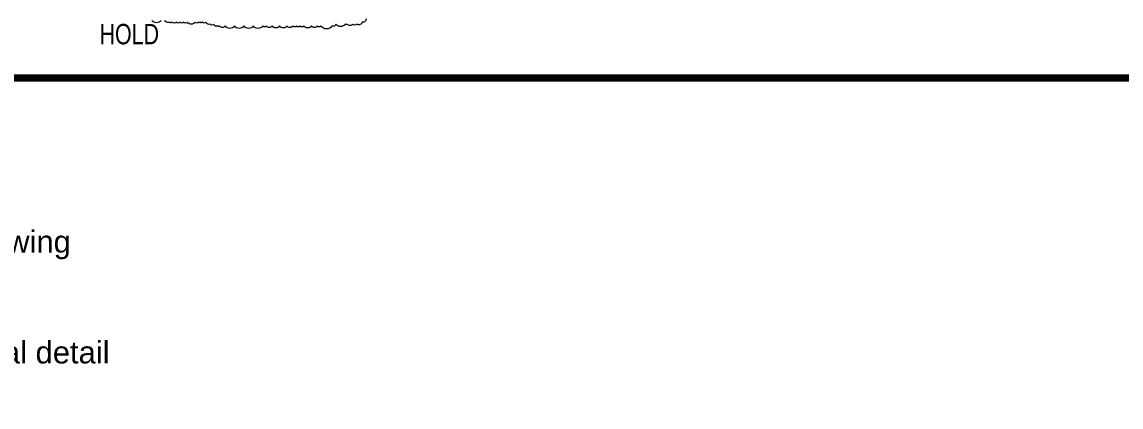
# Model space of a CAD drawing. Header units: inches. Extents: x 719368 to 6315912, y -2624014 to 446967.
# Drawn here: x 5969387 to 6043780, y -2185025 to -2158945 of the extents above; entities that cross this region are included whole.
import ezdxf

# ---------------------------------------------------------------- set-up
doc = ezdxf.new("R2010")
doc.units = ezdxf.units.IN
doc.header["$LTSCALE"] = 20
doc.header["$MEASUREMENT"] = 0
doc.layers.get('0').update_dxf_attribs({"color": 51, "lineweight": 30})
doc.layers.add('DIM', color=7, linetype='Continuous', lineweight=13)
doc.layers.add('Text', color=7, linetype='Continuous', lineweight=15)
doc.styles.add('BOLD', font='arial.ttf')
doc.styles.add('DIM SUMBI', font='arial.ttf')

msp = doc.modelspace()

# ---------------------------------------------------------------- linework, layer by layer
at = {"color": 2, "const_width": 500}
msp.add_lwpolyline([(6163985.6268, -2162738.4634), (5919146.0467, -2162738.4634), (5919146.0467, -2110683.5862), (6163985.6268, -2110683.5862)], close=True, dxfattribs=at)
at = {"layer": 'DIM'}
for points in [[(5978813.2942, -2158835.4124, -0.52056705), (5978177.5864, -2158835.4124, -0.52056705)], [(5992671.722, -2158708.4132, -0.52056705), (5992417.4322, -2158962.4181, -0.52056705), (5992036.0142, -2159089.4237, -0.52056705), (5991781.7243, -2159089.4237, -0.52056705), (5991400.3063, -2159089.4237, -0.52056705), (5991273.1614, -2159089.4237, -0.52056705), (5990637.4536, -2159089.4237, -0.52056705), (5990383.1804, -2159216.4293, -0.52056705), (5989620.3277, -2159216.4293, -0.52056705), (5989366.0379, -2159216.4293, -0.52056705), (5988984.6198, -2159216.4293, -0.52056705), (5988476.0569, -2159216.4293, -0.52056705), (5988221.7671, -2159216.4293, -0.52056705), (5987967.4773, -2159216.4293, -0.52056705), (5987713.2041, -2159216.4293, -0.52056705), (5987331.7694, -2159216.4293, -0.52056705), (5986823.2065, -2159216.4293, -0.52056705), (5986314.6435, -2159216.4293, -0.52056705), (5985933.2255, -2159216.4293, -0.52056705), (5985678.9357, -2159216.4293, -0.52056705), (5985043.2278, -2159216.4293, -0.52056705), (5984407.52, -2159216.4293, -0.52056705), (5983771.8121, -2159216.4293, -0.52056705), (5983136.1043, -2159216.4293, -0.52056705), (5982754.6696, -2159216.4293, -0.52056705), (5982627.5413, -2159216.4293, -0.52056705), (5982373.2515, -2159089.4237, -0.52056705), (5982118.9617, -2159089.4237, -0.52056705), (5981864.6886, -2158962.4181, -0.52056705), (5981610.3988, -2158962.4181, -0.52056705), (5981483.2539, -2158962.4181, -0.52056705), (5981356.1256, -2158962.4181, -0.52056705), (5981101.8358, -2158962.4181, -0.52056705), (5980593.2729, -2158962.4181, -0.52056705), (5980338.9831, -2158962.4181, -0.52056705), (5980084.7099, -2158962.4181, -0.52056705), (5979830.4201, -2158962.4181, -0.52056705), (5979576.1303, -2158962.4181, -0.52056705), (5979449.0021, -2158962.4181, -0.52056705), (5979321.8572, -2158962.4181, -0.52056705), (5979067.5674, -2158835.4124, -0.52056705)]]:
    msp.add_lwpolyline(points, format="xyb", dxfattribs=at)

# ---------------------------------------------------------------- texts
at = {"color": 2, "insert": (5953714.6687, -2177797.7711), "char_height": 1500, "attachment_point": 5, "style": 'BOLD'}
msp.add_mtext('\\A1;Note:\\P1. This is the latest Architectural Drawing \\Poverlapped in structural drawing\\PPlease check .\\P2. Green Columns are from Architectural detail\\P& Magenta from Structural.  ', dxfattribs=at)
at = {"layer": 'Text', "style": 'DIM SUMBI', "width": 0.75}
msp.add_text('HOLD', height=1383.7824, dxfattribs=at).set_placement((5974635.9642, -2160458.2571))

doc.saveas('drawing.dxf')
